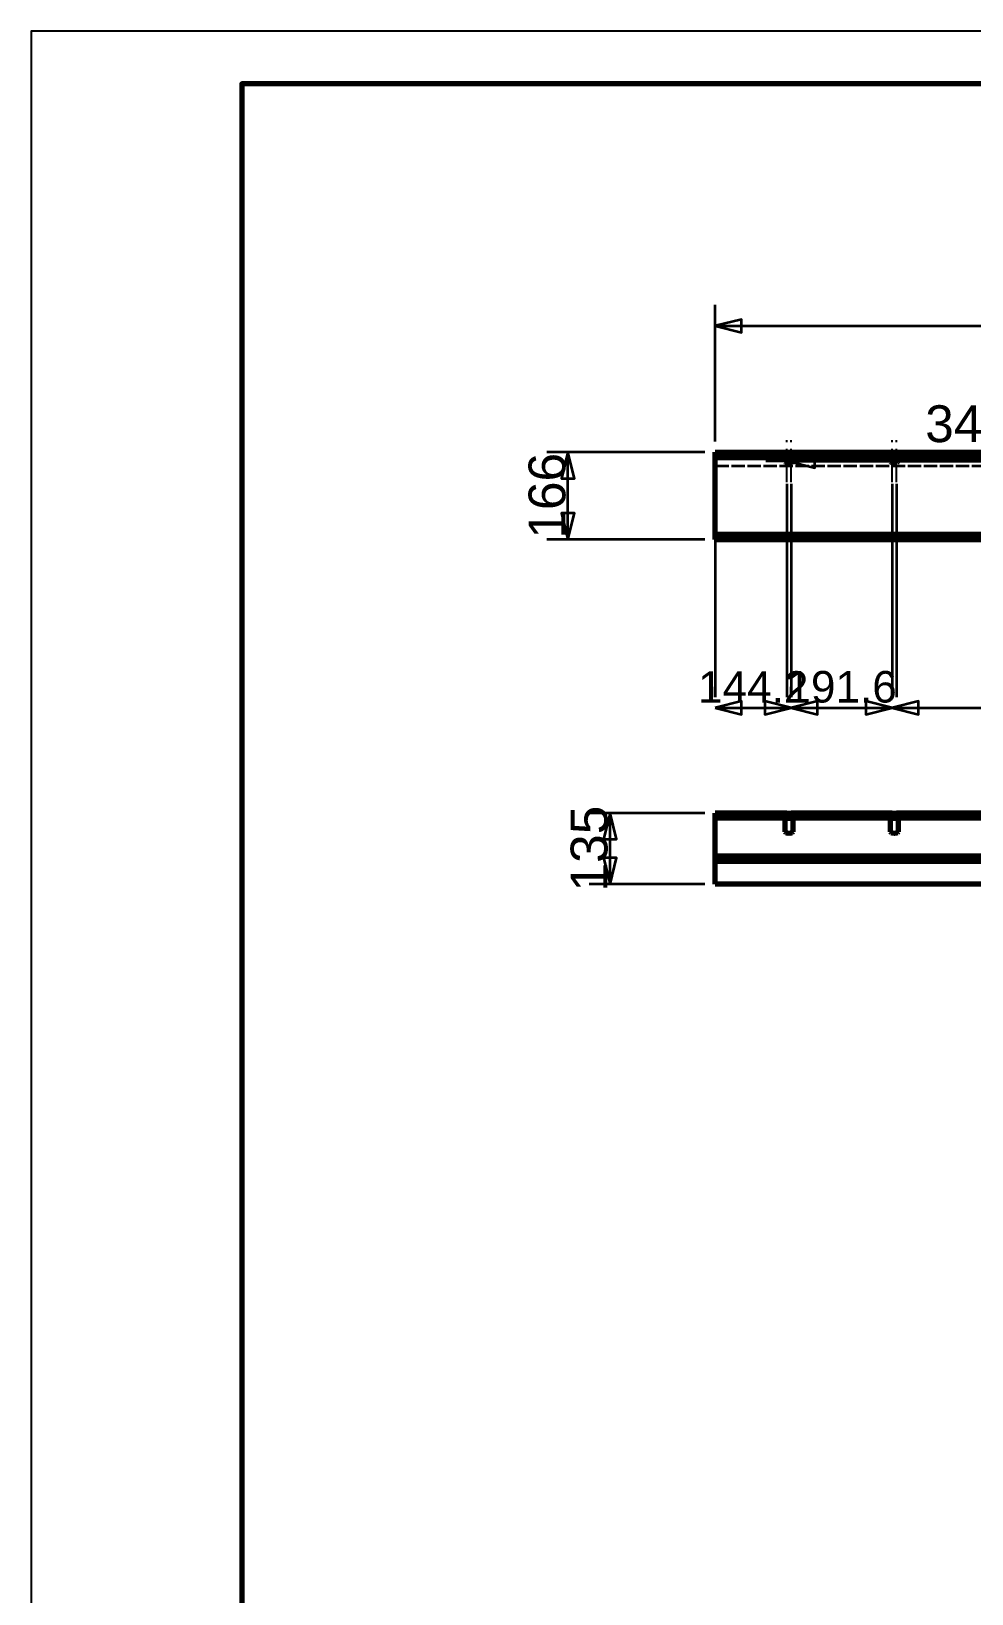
# Model space of a CAD drawing. Header units: millimetres. Extents: x 0 to 420, y 0 to 297.
# Drawn here: x 0 to 89.4, y 148.5 to 297 of the extents above; entities that cross this region are included whole.
import ezdxf
from ezdxf.enums import TextEntityAlignment as Align

# ---------------------------------------------------------------- set-up
doc = ezdxf.new("R2010")
doc.units = ezdxf.units.MM
doc.linetypes.add('CENTER', pattern=[5.08, 3.175, -0.635, 0.635, -0.635])
doc.linetypes.add('DASHED', pattern=[1.524, 1.27, -0.254])
doc.styles.add('GOST', font='Arial')

msp = doc.modelspace()

# ---------------------------------------------------------------- linework, layer by layer
at = {"color": 7, "lineweight": 35}
for p, q in [((65, 258), (65, 271)), ((65, 269), (239, 269)), ((64, 257), (49, 257)), ((51, 248.7), (51, 257)), ((71.94, 256.15), (83.94, 256.15)), ((73.94, 256.15), (254, 256.15)), ((74.36, 256.15), (254, 256.15)), ((83.94, 256.15), (254, 256.15)), ((83.94, 256.15), (88.94, 256.15)), ((84.36, 256.15), (254, 256.15)), ((71.79, 254), (71.79, 233.7)), ((72.21, 254), (72.21, 233.7)), ((81.79, 254), (81.79, 233.7)), ((82.21, 254), (82.21, 233.7)), ((64, 248.7), (49, 248.7)), ((65, 248.7), (65, 233.7)), ((65, 233.7), (65, 234.7)), ((72.21, 233.7), (72.21, 234.7)), ((72.21, 233.7), (72.21, 234.7)), ((81.79, 233.7), (81.79, 234.7)), ((81.79, 233.7), (81.79, 234.7)), ((65, 232.7), (72.21, 232.7)), ((72.21, 232.7), (81.79, 232.7)), ((81.79, 232.7), (231.79, 232.7)), ((64, 222.7), (53, 222.7)), ((55, 215.95), (55, 222.7)), ((64, 215.95), (53, 215.95))]:
    msp.add_line(p, q, dxfattribs=at)
at = {"color": 1, "lineweight": 70}
for p, q in [((65, 256.99), (65, 257)), ((65, 257), (65, 257)), ((65, 257), (71.64, 257)), ((65, 257), (71.64, 257)), ((65, 256.97), (65, 256.99)), ((65, 256.95), (65, 256.97)), ((65, 256.92), (65, 256.95)), ((65, 256.89), (65, 256.92)), ((71.64, 256.99), (71.64, 257)), ((71.64, 257), (71.64, 257)), ((71.64, 257), (71.68, 257)), ((71.64, 256.97), (71.64, 256.99)), ((71.64, 256.95), (71.64, 256.97)), ((71.64, 256.92), (71.64, 256.95)), ((71.64, 256.89), (71.64, 256.92)), ((71.68, 257), (71.73, 257)), ((71.73, 257), (71.78, 257)), ((71.78, 257), (71.83, 257)), ((71.83, 257), (71.89, 257)), ((71.89, 257), (71.94, 257)), ((71.94, 257), (72, 257)), ((72, 257), (72.06, 257)), ((72.06, 257), (72.11, 257)), ((72.11, 257), (72.17, 257)), ((72.17, 257), (72.22, 257)), ((72.22, 257), (72.27, 257)), ((72.27, 257), (72.32, 257)), ((72.32, 257), (72.36, 257)), ((72.36, 257), (72.36, 257)), ((72.36, 257), (72.36, 256.99)), ((72.36, 257), (81.64, 257)), ((72.36, 257), (81.64, 257)), ((72.36, 256.99), (72.36, 256.97)), ((72.36, 256.97), (72.36, 256.95)), ((72.36, 256.95), (72.36, 256.92)), ((72.36, 256.92), (72.36, 256.89)), ((81.64, 256.99), (81.64, 257)), ((81.64, 257), (81.64, 257)), ((81.64, 257), (81.68, 257)), ((81.64, 256.97), (81.64, 256.99)), ((81.64, 256.95), (81.64, 256.97)), ((81.64, 256.92), (81.64, 256.95)), ((81.64, 256.89), (81.64, 256.92)), ((81.68, 257), (81.73, 257)), ((81.73, 257), (81.78, 257)), ((81.78, 257), (81.83, 257)), ((81.83, 257), (81.89, 257)), ((81.89, 257), (81.94, 257)), ((81.94, 257), (82, 257)), ((82, 257), (82.06, 257)), ((82.06, 257), (82.11, 257)), ((82.11, 257), (82.17, 257)), ((82.17, 257), (82.22, 257)), ((82.22, 257), (82.27, 257)), ((82.27, 257), (82.32, 257)), ((82.32, 257), (82.36, 257)), ((82.36, 257), (82.36, 257)), ((82.36, 257), (82.36, 256.99)), ((82.36, 257), (91.64, 257)), ((82.36, 257), (91.64, 257)), ((82.36, 256.99), (82.36, 256.97)), ((82.36, 256.97), (82.36, 256.95)), ((82.36, 256.95), (82.36, 256.92)), ((82.36, 256.92), (82.36, 256.89)), ((65, 256.85), (65, 256.89)), ((65, 256.81), (65, 256.85)), ((65, 256.77), (65, 256.81)), ((65, 256.72), (65, 256.77)), ((65, 256.67), (65, 256.72)), ((65, 256.61), (65, 256.67)), ((65, 256.56), (65, 256.61)), ((65, 256.5), (65, 256.56)), ((65, 249.2), (65, 256.5)), ((65, 256.5), (71.64, 256.5)), ((71.64, 256.85), (71.64, 256.89)), ((71.64, 256.81), (71.64, 256.85)), ((71.64, 256.77), (71.64, 256.81)), ((71.64, 256.72), (71.64, 256.77)), ((71.68, 256.75), (71.64, 256.75)), ((71.64, 256.67), (71.64, 256.72)), ((71.64, 256.61), (71.64, 256.67)), ((71.64, 256.56), (71.64, 256.61)), ((71.64, 256.5), (71.64, 256.56)), ((71.64, 256.15), (71.64, 256.5)), ((72.36, 256.5), (71.64, 256.5)), ((71.64, 256.15), (71.65, 256.09)), ((71.65, 256.09), (71.68, 256.04)), ((71.73, 256.75), (71.68, 256.75)), ((71.68, 256.04), (71.73, 256.01)), ((71.78, 256.75), (71.73, 256.75)), ((71.73, 256.01), (71.79, 256)), ((71.83, 256.75), (71.78, 256.75)), ((72.21, 256), (71.79, 256)), ((71.89, 256.75), (71.83, 256.75)), ((71.94, 256.75), (71.89, 256.75)), ((72, 256.75), (71.94, 256.75)), ((72.06, 256.75), (72, 256.75)), ((72.11, 256.75), (72.06, 256.75)), ((72.17, 256.75), (72.11, 256.75)), ((72.22, 256.75), (72.17, 256.75)), ((72.21, 256), (72.27, 256.01)), ((72.27, 256.75), (72.22, 256.75)), ((72.32, 256.75), (72.27, 256.75)), ((72.27, 256.01), (72.32, 256.04)), ((72.36, 256.75), (72.32, 256.75)), ((72.32, 256.04), (72.35, 256.09)), ((72.35, 256.09), (72.36, 256.15)), ((72.36, 256.89), (72.36, 256.85)), ((72.36, 256.85), (72.36, 256.81)), ((72.36, 256.81), (72.36, 256.77)), ((72.36, 256.77), (72.36, 256.72)), ((72.36, 256.72), (72.36, 256.67)), ((72.36, 256.67), (72.36, 256.61)), ((72.36, 256.61), (72.36, 256.56)), ((72.36, 256.56), (72.36, 256.5)), ((72.36, 256.5), (72.36, 256.15)), ((72.36, 256.5), (81.64, 256.5)), ((81.64, 256.85), (81.64, 256.89)), ((81.64, 256.81), (81.64, 256.85)), ((81.64, 256.77), (81.64, 256.81)), ((81.64, 256.72), (81.64, 256.77)), ((81.68, 256.75), (81.64, 256.75)), ((81.64, 256.67), (81.64, 256.72)), ((81.64, 256.61), (81.64, 256.67)), ((81.64, 256.56), (81.64, 256.61)), ((81.64, 256.5), (81.64, 256.56)), ((81.64, 256.15), (81.64, 256.5)), ((82.36, 256.5), (81.64, 256.5)), ((81.64, 256.15), (81.65, 256.09)), ((81.65, 256.09), (81.68, 256.04)), ((81.73, 256.75), (81.68, 256.75)), ((81.68, 256.04), (81.73, 256.01)), ((81.78, 256.75), (81.73, 256.75)), ((81.73, 256.01), (81.79, 256)), ((81.83, 256.75), (81.78, 256.75)), ((82.21, 256), (81.79, 256)), ((81.89, 256.75), (81.83, 256.75)), ((81.94, 256.75), (81.89, 256.75)), ((82, 256.75), (81.94, 256.75)), ((82.06, 256.75), (82, 256.75)), ((82.11, 256.75), (82.06, 256.75)), ((82.17, 256.75), (82.11, 256.75)), ((82.22, 256.75), (82.17, 256.75)), ((82.21, 256), (82.27, 256.01)), ((82.27, 256.75), (82.22, 256.75)), ((82.32, 256.75), (82.27, 256.75)), ((82.27, 256.01), (82.32, 256.04)), ((82.36, 256.75), (82.32, 256.75)), ((82.32, 256.04), (82.35, 256.09)), ((82.35, 256.09), (82.36, 256.15)), ((82.36, 256.89), (82.36, 256.85)), ((82.36, 256.85), (82.36, 256.81)), ((82.36, 256.81), (82.36, 256.77)), ((82.36, 256.77), (82.36, 256.72)), ((82.36, 256.72), (82.36, 256.67)), ((82.36, 256.67), (82.36, 256.61)), ((82.36, 256.61), (82.36, 256.56)), ((82.36, 256.56), (82.36, 256.5)), ((82.36, 256.5), (82.36, 256.15)), ((82.36, 256.5), (91.64, 256.5)), ((65, 249.14), (65, 249.2)), ((65, 249.2), (239, 249.2)), ((65, 249.09), (65, 249.14)), ((65, 249.03), (65, 249.09)), ((65, 248.98), (65, 249.03)), ((65, 248.93), (65, 248.98)), ((65, 248.89), (65, 248.93)), ((65, 248.85), (65, 248.89)), ((65, 248.81), (65, 248.85)), ((65, 248.78), (65, 248.81)), ((65, 248.75), (65, 248.78)), ((65, 248.73), (65, 248.75)), ((65, 248.71), (65, 248.73)), ((65, 248.7), (65, 248.71)), ((65, 248.7), (239, 248.7)), ((65, 248.7), (65, 248.7)), ((71.64, 222.7), (65, 222.7)), ((65, 222.69), (65, 222.7)), ((65, 222.7), (65, 222.7)), ((65, 222.67), (65, 222.69)), ((65, 222.65), (65, 222.67)), ((65, 222.62), (65, 222.65)), ((65, 222.59), (65, 222.62)), ((65, 222.55), (65, 222.59)), ((65, 222.51), (65, 222.55)), ((65, 222.47), (65, 222.51)), ((65, 222.42), (65, 222.47)), ((65, 222.37), (65, 222.42)), ((65, 222.31), (65, 222.37)), ((65, 222.26), (65, 222.31)), ((65, 222.2), (65, 222.26)), ((65, 218.6), (65, 222.2)), ((71.64, 222.2), (65, 222.2)), ((71.65, 222.7), (71.64, 222.7)), ((71.64, 222.7), (71.64, 222.7)), ((71.64, 222.7), (71.64, 222.7)), ((71.64, 222.69), (71.64, 222.7)), ((71.64, 222.7), (71.64, 222.7)), ((71.64, 222.67), (71.64, 222.69)), ((71.64, 222.65), (71.64, 222.67)), ((71.64, 222.62), (71.64, 222.65)), ((71.64, 222.59), (71.64, 222.62)), ((71.64, 222.55), (71.64, 222.59)), ((71.64, 222.51), (71.64, 222.55)), ((71.64, 222.47), (71.64, 222.51)), ((71.64, 222.42), (71.64, 222.47)), ((71.64, 222.45), (71.64, 222.45)), ((71.64, 222.45), (71.64, 222.45)), ((71.64, 222.45), (71.65, 222.45)), ((71.64, 222.37), (71.64, 222.42)), ((71.64, 222.31), (71.64, 222.37)), ((71.64, 222.26), (71.64, 222.31)), ((71.64, 222.2), (71.64, 222.26)), ((71.64, 220.9), (71.64, 222.2)), ((71.64, 222.2), (72.36, 222.2)), ((71.66, 222.7), (71.65, 222.7)), ((71.65, 222.7), (71.65, 222.7)), ((71.65, 222.45), (71.65, 222.45)), ((71.65, 222.45), (71.66, 222.45)), ((71.67, 222.7), (71.66, 222.7)), ((71.66, 222.45), (71.67, 222.45)), ((71.68, 222.7), (71.67, 222.7)), ((71.67, 222.45), (71.68, 222.45)), ((71.7, 222.7), (71.68, 222.7)), ((71.68, 222.45), (71.7, 222.45)), ((71.71, 222.7), (71.7, 222.7)), ((71.7, 222.45), (71.71, 222.45)), ((71.72, 222.7), (71.71, 222.7)), ((71.71, 222.45), (71.72, 222.45)), ((71.74, 222.7), (71.72, 222.7)), ((71.72, 222.45), (71.74, 222.45)), ((71.76, 222.7), (71.74, 222.7)), ((71.74, 222.45), (71.76, 222.45)), ((71.77, 222.7), (71.76, 222.7)), ((71.76, 222.45), (71.77, 222.45)), ((71.79, 222.7), (71.77, 222.7)), ((71.77, 222.45), (71.79, 222.45)), ((71.79, 222.7), (72.21, 222.7)), ((71.79, 222.45), (71.79, 222.7)), ((72.21, 222.45), (71.79, 222.45)), ((72.23, 222.7), (72.21, 222.7)), ((72.21, 222.7), (72.21, 222.45)), ((72.21, 222.45), (72.23, 222.45)), ((72.24, 222.7), (72.23, 222.7)), ((72.23, 222.45), (72.24, 222.45)), ((72.26, 222.7), (72.24, 222.7)), ((72.24, 222.45), (72.26, 222.45)), ((72.28, 222.7), (72.26, 222.7)), ((72.26, 222.45), (72.28, 222.45)), ((72.29, 222.7), (72.28, 222.7)), ((72.28, 222.45), (72.29, 222.45)), ((72.3, 222.7), (72.29, 222.7)), ((72.29, 222.45), (72.3, 222.45)), ((72.32, 222.7), (72.3, 222.7)), ((72.3, 222.45), (72.32, 222.45)), ((72.33, 222.7), (72.32, 222.7)), ((72.32, 222.45), (72.33, 222.45)), ((72.34, 222.7), (72.33, 222.7)), ((72.33, 222.45), (72.34, 222.45)), ((72.35, 222.7), (72.34, 222.7)), ((72.34, 222.45), (72.35, 222.45)), ((72.36, 222.7), (72.35, 222.7)), ((72.35, 222.7), (72.35, 222.7)), ((72.35, 222.45), (72.35, 222.45)), ((72.35, 222.45), (72.36, 222.45)), ((81.64, 222.7), (72.36, 222.7)), ((72.36, 222.7), (72.36, 222.7)), ((72.36, 222.7), (72.36, 222.7)), ((72.36, 222.7), (72.36, 222.7)), ((72.36, 222.7), (72.36, 222.69)), ((72.36, 222.69), (72.36, 222.67)), ((72.36, 222.67), (72.36, 222.65)), ((72.36, 222.65), (72.36, 222.62)), ((72.36, 222.62), (72.36, 222.59)), ((72.36, 222.59), (72.36, 222.55)), ((72.36, 222.55), (72.36, 222.51)), ((72.36, 222.51), (72.36, 222.47)), ((72.36, 222.47), (72.36, 222.42)), ((72.36, 222.45), (72.36, 222.45)), ((72.36, 222.45), (72.36, 222.45)), ((72.36, 222.42), (72.36, 222.37)), ((72.36, 222.37), (72.36, 222.31)), ((72.36, 222.31), (72.36, 222.26)), ((72.36, 222.26), (72.36, 222.2)), ((72.36, 222.2), (72.36, 220.9)), ((81.64, 222.2), (72.36, 222.2)), ((81.65, 222.7), (81.64, 222.7)), ((81.64, 222.7), (81.64, 222.7)), ((81.64, 222.7), (81.64, 222.7)), ((81.64, 222.69), (81.64, 222.7)), ((81.64, 222.7), (81.64, 222.7)), ((81.64, 222.67), (81.64, 222.69)), ((81.64, 222.65), (81.64, 222.67)), ((81.64, 222.62), (81.64, 222.65)), ((81.64, 222.59), (81.64, 222.62)), ((81.64, 222.55), (81.64, 222.59)), ((81.64, 222.51), (81.64, 222.55)), ((81.64, 222.47), (81.64, 222.51)), ((81.64, 222.42), (81.64, 222.47)), ((81.64, 222.45), (81.64, 222.45)), ((81.64, 222.45), (81.64, 222.45)), ((81.64, 222.45), (81.65, 222.45)), ((81.64, 222.37), (81.64, 222.42)), ((81.64, 222.31), (81.64, 222.37)), ((81.64, 222.26), (81.64, 222.31)), ((81.64, 222.2), (81.64, 222.26)), ((81.64, 220.9), (81.64, 222.2)), ((81.64, 222.2), (82.36, 222.2)), ((81.66, 222.7), (81.65, 222.7)), ((81.65, 222.7), (81.65, 222.7)), ((81.65, 222.45), (81.65, 222.45)), ((81.65, 222.45), (81.66, 222.45)), ((81.67, 222.7), (81.66, 222.7)), ((81.66, 222.45), (81.67, 222.45)), ((81.68, 222.7), (81.67, 222.7)), ((81.67, 222.45), (81.68, 222.45)), ((81.7, 222.7), (81.68, 222.7)), ((81.68, 222.45), (81.7, 222.45)), ((81.71, 222.7), (81.7, 222.7)), ((81.7, 222.45), (81.71, 222.45)), ((81.72, 222.7), (81.71, 222.7)), ((81.71, 222.45), (81.72, 222.45)), ((81.74, 222.7), (81.72, 222.7)), ((81.72, 222.45), (81.74, 222.45)), ((81.76, 222.7), (81.74, 222.7)), ((81.74, 222.45), (81.76, 222.45)), ((81.77, 222.7), (81.76, 222.7)), ((81.76, 222.45), (81.77, 222.45)), ((81.79, 222.7), (81.77, 222.7)), ((81.77, 222.45), (81.79, 222.45)), ((81.79, 222.7), (82.21, 222.7)), ((81.79, 222.45), (81.79, 222.7)), ((82.21, 222.45), (81.79, 222.45)), ((82.23, 222.7), (82.21, 222.7)), ((82.21, 222.7), (82.21, 222.45)), ((82.21, 222.45), (82.23, 222.45)), ((82.24, 222.7), (82.23, 222.7)), ((82.23, 222.45), (82.24, 222.45)), ((82.26, 222.7), (82.24, 222.7)), ((82.24, 222.45), (82.26, 222.45)), ((82.28, 222.7), (82.26, 222.7)), ((82.26, 222.45), (82.28, 222.45)), ((82.29, 222.7), (82.28, 222.7)), ((82.28, 222.45), (82.29, 222.45)), ((82.3, 222.7), (82.29, 222.7)), ((82.29, 222.45), (82.3, 222.45)), ((82.32, 222.7), (82.3, 222.7)), ((82.3, 222.45), (82.32, 222.45)), ((82.33, 222.7), (82.32, 222.7)), ((82.32, 222.45), (82.33, 222.45)), ((82.34, 222.7), (82.33, 222.7)), ((82.33, 222.45), (82.34, 222.45)), ((82.35, 222.7), (82.34, 222.7)), ((82.34, 222.45), (82.35, 222.45)), ((82.36, 222.7), (82.35, 222.7)), ((82.35, 222.7), (82.35, 222.7)), ((82.35, 222.45), (82.35, 222.45)), ((82.35, 222.45), (82.36, 222.45)), ((82.36, 222.7), (82.36, 222.7)), ((82.36, 222.7), (82.36, 222.7)), ((82.36, 222.7), (82.36, 222.7)), ((82.36, 222.7), (82.36, 222.69)), ((91.64, 222.7), (82.36, 222.7)), ((82.36, 222.69), (82.36, 222.67)), ((82.36, 222.67), (82.36, 222.65)), ((82.36, 222.65), (82.36, 222.62)), ((82.36, 222.62), (82.36, 222.59)), ((82.36, 222.59), (82.36, 222.55)), ((82.36, 222.55), (82.36, 222.51)), ((82.36, 222.51), (82.36, 222.47)), ((82.36, 222.47), (82.36, 222.42)), ((82.36, 222.45), (82.36, 222.45)), ((82.36, 222.45), (82.36, 222.45)), ((82.36, 222.42), (82.36, 222.37)), ((82.36, 222.37), (82.36, 222.31)), ((82.36, 222.31), (82.36, 222.26)), ((82.36, 222.26), (82.36, 222.2)), ((82.36, 222.2), (82.36, 220.9)), ((91.64, 222.2), (82.36, 222.2)), ((71.73, 220.83), (71.64, 220.9)), ((71.83, 220.78), (71.73, 220.83)), ((71.94, 220.75), (71.83, 220.78)), ((72.06, 220.75), (71.94, 220.75)), ((72.17, 220.78), (72.06, 220.75)), ((72.27, 220.83), (72.17, 220.78)), ((72.36, 220.9), (72.27, 220.83)), ((81.73, 220.83), (81.64, 220.9)), ((81.83, 220.78), (81.73, 220.83)), ((81.94, 220.75), (81.83, 220.78)), ((82.06, 220.75), (81.94, 220.75)), ((82.17, 220.78), (82.06, 220.75)), ((82.27, 220.83), (82.17, 220.78)), ((82.36, 220.9), (82.27, 220.83)), ((65, 218.54), (65, 218.6)), ((239, 218.6), (65, 218.6)), ((65, 218.49), (65, 218.54)), ((65, 218.43), (65, 218.49)), ((65, 218.38), (65, 218.43)), ((65, 218.33), (65, 218.38)), ((65, 218.29), (65, 218.33)), ((65, 218.25), (65, 218.29)), ((65, 218.21), (65, 218.25)), ((65, 218.18), (65, 218.21)), ((65, 218.15), (65, 218.18)), ((65, 218.13), (65, 218.15)), ((65, 218.11), (65, 218.13)), ((65, 218.1), (65, 218.11)), ((239, 218.1), (65, 218.1)), ((65, 218.1), (65, 218.1)), ((65, 215.95), (65, 218.1)), ((239, 215.95), (65, 215.95))]:
    msp.add_line(p, q, dxfattribs=at)
at = {"color": 5, "linetype": 'DASHED', "lineweight": 35}
for p, q in [((65, 256.75), (65, 257)), ((65, 256.75), (65, 257)), ((65, 257), (65, 257)), ((65, 257), (65, 256.99)), ((65, 256.99), (65, 256.97)), ((65, 256.97), (65, 256.95)), ((65, 256.95), (65, 256.92)), ((65, 256.92), (65, 256.89)), ((71.64, 257), (71.64, 256.75)), ((71.64, 257), (72.36, 257)), ((72.36, 257), (72.36, 256.75)), ((81.64, 257), (81.64, 256.75)), ((81.64, 257), (82.36, 257)), ((82.36, 257), (82.36, 256.75)), ((65, 256.89), (65, 256.85)), ((65, 256.85), (65, 256.81)), ((65, 256.81), (65, 256.77)), ((65, 256.77), (65, 256.72)), ((65, 256.74), (65, 256.75)), ((65, 256.75), (65, 256.75)), ((71.64, 256.75), (65, 256.75)), ((239, 256.75), (65, 256.75)), ((65, 256.75), (65, 256.75)), ((65, 256.75), (65, 256.74)), ((65, 256.73), (65, 256.74)), ((65, 256.74), (65, 256.74)), ((65, 256.74), (65, 256.74)), ((65, 256.74), (65, 256.73)), ((65, 256.71), (65, 256.73)), ((65, 256.73), (65, 256.71)), ((65, 256.72), (65, 256.67)), ((65, 256.7), (65, 256.71)), ((65, 256.71), (65, 256.7)), ((65, 256.68), (65, 256.7)), ((65, 256.7), (65, 256.68)), ((65, 256.66), (65, 256.68)), ((65, 256.68), (65, 256.66)), ((65, 256.67), (65, 256.61)), ((65, 256.63), (65, 256.66)), ((65, 256.66), (65, 256.63)), ((65, 256.61), (65, 256.63)), ((65, 256.63), (65, 256.61)), ((65, 256.58), (65, 256.61)), ((65, 256.61), (65, 256.58)), ((65, 256.61), (65, 256.56)), ((65, 256.56), (65, 256.58)), ((65, 256.58), (65, 256.56)), ((65, 256.53), (65, 256.56)), ((65, 256.56), (65, 256.53)), ((65, 256.56), (65, 256.5)), ((65, 256.5), (65, 256.53)), ((65, 256.53), (65, 256.5)), ((65, 249.2), (65, 256.5)), ((65, 256.5), (65, 255.7)), ((65, 256.5), (65, 255.7)), ((65, 255.7), (239, 255.7)), ((65, 255.7), (239, 255.7)), ((71.64, 256.75), (71.64, 256.75)), ((71.64, 256.75), (71.64, 256.74)), ((71.64, 256.74), (71.64, 256.74)), ((71.64, 256.74), (71.64, 256.73)), ((71.64, 256.73), (71.64, 256.71)), ((71.64, 256.71), (71.64, 256.7)), ((71.64, 256.7), (71.64, 256.68)), ((71.64, 256.68), (71.64, 256.66)), ((71.64, 256.66), (71.64, 256.63)), ((71.64, 256.63), (71.64, 256.61)), ((71.64, 256.61), (71.64, 256.58)), ((71.64, 256.58), (71.64, 256.56)), ((71.64, 256.56), (71.64, 256.53)), ((71.64, 256.53), (71.64, 256.5)), ((71.64, 256.5), (71.64, 256.15)), ((71.65, 256.09), (71.64, 256.15)), ((71.68, 256.04), (71.65, 256.09)), ((71.73, 256.01), (71.68, 256.04)), ((71.79, 256), (71.73, 256.01)), ((71.79, 256), (72.21, 256)), ((72.27, 256.01), (72.21, 256)), ((72.32, 256.04), (72.27, 256.01)), ((72.35, 256.09), (72.32, 256.04)), ((72.36, 256.15), (72.35, 256.09)), ((72.36, 256.74), (72.36, 256.75)), ((72.36, 256.75), (72.36, 256.75)), ((81.64, 256.75), (72.36, 256.75)), ((72.36, 256.73), (72.36, 256.74)), ((72.36, 256.74), (72.36, 256.74)), ((72.36, 256.71), (72.36, 256.73)), ((72.36, 256.7), (72.36, 256.71)), ((72.36, 256.68), (72.36, 256.7)), ((72.36, 256.66), (72.36, 256.68)), ((72.36, 256.63), (72.36, 256.66)), ((72.36, 256.61), (72.36, 256.63)), ((72.36, 256.58), (72.36, 256.61)), ((72.36, 256.56), (72.36, 256.58)), ((72.36, 256.53), (72.36, 256.56)), ((72.36, 256.5), (72.36, 256.53)), ((72.36, 256.15), (72.36, 256.5)), ((81.64, 256.75), (81.64, 256.75)), ((81.64, 256.75), (81.64, 256.74)), ((81.64, 256.74), (81.64, 256.74)), ((81.64, 256.74), (81.64, 256.73)), ((81.64, 256.73), (81.64, 256.71)), ((81.64, 256.71), (81.64, 256.7)), ((81.64, 256.7), (81.64, 256.68)), ((81.64, 256.68), (81.64, 256.66)), ((81.64, 256.66), (81.64, 256.63)), ((81.64, 256.63), (81.64, 256.61)), ((81.64, 256.61), (81.64, 256.58)), ((81.64, 256.58), (81.64, 256.56)), ((81.64, 256.56), (81.64, 256.53)), ((81.64, 256.53), (81.64, 256.5)), ((81.64, 256.5), (81.64, 256.15)), ((81.65, 256.09), (81.64, 256.15)), ((81.68, 256.04), (81.65, 256.09)), ((81.73, 256.01), (81.68, 256.04)), ((81.79, 256), (81.73, 256.01)), ((81.79, 256), (82.21, 256)), ((82.27, 256.01), (82.21, 256)), ((82.32, 256.04), (82.27, 256.01)), ((82.35, 256.09), (82.32, 256.04)), ((82.36, 256.15), (82.35, 256.09)), ((82.36, 256.74), (82.36, 256.75)), ((82.36, 256.75), (82.36, 256.75)), ((91.64, 256.75), (82.36, 256.75)), ((82.36, 256.73), (82.36, 256.74)), ((82.36, 256.74), (82.36, 256.74)), ((82.36, 256.71), (82.36, 256.73)), ((82.36, 256.7), (82.36, 256.71)), ((82.36, 256.68), (82.36, 256.7)), ((82.36, 256.66), (82.36, 256.68)), ((82.36, 256.63), (82.36, 256.66)), ((82.36, 256.61), (82.36, 256.63)), ((82.36, 256.58), (82.36, 256.61)), ((82.36, 256.56), (82.36, 256.58)), ((82.36, 256.53), (82.36, 256.56)), ((82.36, 256.5), (82.36, 256.53)), ((82.36, 256.15), (82.36, 256.5)), ((65, 249.17), (65, 249.2)), ((65, 249.14), (65, 249.17)), ((65, 249.12), (65, 249.14)), ((65, 249.09), (65, 249.12)), ((65, 249.07), (65, 249.09)), ((65, 249.04), (65, 249.07)), ((65, 249.02), (65, 249.04)), ((65, 249), (65, 249.02)), ((65, 248.99), (65, 249)), ((65, 248.97), (65, 248.99)), ((65, 248.96), (65, 248.97)), ((65, 248.95), (65, 248.96)), ((65, 248.96), (65, 248.96)), ((239, 248.95), (65, 248.95)), ((65, 248.95), (65, 248.95)), ((65, 248.95), (65, 248.7)), ((65, 248.95), (65, 248.7)), ((65, 248.95), (239, 248.95)), ((239, 248.7), (65, 248.7)), ((239, 222.7), (65, 222.7)), ((65, 222.7), (65, 222.45)), ((65, 222.7), (65, 222.45)), ((65, 222.7), (65, 222.7)), ((65, 222.7), (65, 222.69)), ((65, 222.69), (65, 222.67)), ((65, 222.67), (65, 222.65)), ((65, 222.65), (65, 222.62)), ((65, 222.62), (65, 222.59)), ((65, 222.59), (65, 222.55)), ((65, 222.55), (65, 222.51)), ((65, 222.51), (65, 222.47)), ((65, 222.47), (65, 222.42)), ((65, 222.45), (239, 222.45)), ((65, 222.45), (71.64, 222.45)), ((65, 222.45), (65, 222.45)), ((65, 222.45), (65, 222.44)), ((65, 222.44), (65, 222.45)), ((65, 222.45), (65, 222.45)), ((65, 222.44), (65, 222.44)), ((65, 222.44), (65, 222.43)), ((65, 222.43), (65, 222.44)), ((65, 222.44), (65, 222.44)), ((65, 222.43), (65, 222.41)), ((65, 222.41), (65, 222.43)), ((65, 222.42), (65, 222.37)), ((65, 222.41), (65, 222.4)), ((65, 222.4), (65, 222.41)), ((65, 222.4), (65, 222.38)), ((65, 222.38), (65, 222.4)), ((65, 222.38), (65, 222.36)), ((65, 222.36), (65, 222.38)), ((65, 222.37), (65, 222.31)), ((65, 222.36), (65, 222.33)), ((65, 222.33), (65, 222.36)), ((65, 222.33), (65, 222.31)), ((65, 222.31), (65, 222.33)), ((65, 222.31), (65, 222.28)), ((65, 222.28), (65, 222.31)), ((65, 222.31), (65, 222.26)), ((65, 222.28), (65, 222.26)), ((65, 222.26), (65, 222.28)), ((65, 222.26), (65, 222.23)), ((65, 222.23), (65, 222.26)), ((65, 222.26), (65, 222.2)), ((65, 222.23), (65, 222.2)), ((65, 222.2), (65, 222.23)), ((65, 222.2), (65, 218.6)), ((65, 222.2), (65, 215.95)), ((65, 218.1), (65, 222.2)), ((71.64, 222.7), (71.64, 222.45)), ((71.64, 222.45), (71.64, 222.45)), ((71.64, 222.45), (71.64, 222.44)), ((71.64, 222.44), (71.64, 222.44)), ((71.64, 222.44), (71.64, 222.43)), ((71.64, 222.43), (71.64, 222.41)), ((71.64, 222.41), (71.64, 222.4)), ((71.64, 222.4), (71.64, 222.38)), ((71.64, 222.38), (71.64, 222.36)), ((71.64, 222.36), (71.64, 222.33)), ((71.64, 222.33), (71.64, 222.31)), ((71.64, 222.31), (71.64, 222.28)), ((71.64, 222.28), (71.64, 222.26)), ((71.64, 222.26), (71.64, 222.23)), ((71.64, 222.23), (71.64, 222.2)), ((71.64, 222.2), (71.64, 220.9)), ((72.36, 222.45), (72.36, 222.7)), ((72.36, 222.45), (81.64, 222.45)), ((72.36, 222.44), (72.36, 222.45)), ((72.36, 222.45), (72.36, 222.45)), ((72.36, 222.43), (72.36, 222.44)), ((72.36, 222.44), (72.36, 222.44)), ((72.36, 222.41), (72.36, 222.43)), ((72.36, 222.4), (72.36, 222.41)), ((72.36, 222.38), (72.36, 222.4)), ((72.36, 222.36), (72.36, 222.38)), ((72.36, 222.33), (72.36, 222.36)), ((72.36, 222.31), (72.36, 222.33)), ((72.36, 222.28), (72.36, 222.31)), ((72.36, 222.26), (72.36, 222.28)), ((72.36, 222.23), (72.36, 222.26)), ((72.36, 222.2), (72.36, 222.23)), ((72.36, 220.9), (72.36, 222.2)), ((81.64, 222.7), (81.64, 222.45)), ((81.64, 222.45), (81.64, 222.45)), ((81.64, 222.45), (81.64, 222.44)), ((81.64, 222.44), (81.64, 222.44)), ((81.64, 222.44), (81.64, 222.43)), ((81.64, 222.43), (81.64, 222.41)), ((81.64, 222.41), (81.64, 222.4)), ((81.64, 222.4), (81.64, 222.38)), ((81.64, 222.38), (81.64, 222.36)), ((81.64, 222.36), (81.64, 222.33)), ((81.64, 222.33), (81.64, 222.31)), ((81.64, 222.31), (81.64, 222.28)), ((81.64, 222.28), (81.64, 222.26)), ((81.64, 222.26), (81.64, 222.23)), ((81.64, 222.23), (81.64, 222.2)), ((81.64, 222.2), (81.64, 220.9)), ((82.36, 222.45), (82.36, 222.7)), ((82.36, 222.44), (82.36, 222.45)), ((82.36, 222.45), (82.36, 222.45)), ((82.36, 222.45), (91.64, 222.45)), ((82.36, 222.43), (82.36, 222.44)), ((82.36, 222.44), (82.36, 222.44)), ((82.36, 222.41), (82.36, 222.43)), ((82.36, 222.4), (82.36, 222.41)), ((82.36, 222.38), (82.36, 222.4)), ((82.36, 222.36), (82.36, 222.38)), ((82.36, 222.33), (82.36, 222.36)), ((82.36, 222.31), (82.36, 222.33)), ((82.36, 222.28), (82.36, 222.31)), ((82.36, 222.26), (82.36, 222.28)), ((82.36, 222.23), (82.36, 222.26)), ((82.36, 222.2), (82.36, 222.23)), ((82.36, 220.9), (82.36, 222.2)), ((71.64, 220.9), (71.73, 220.83)), ((71.73, 220.83), (71.83, 220.78)), ((71.83, 220.78), (71.94, 220.75)), ((71.94, 220.75), (72.06, 220.75)), ((72.06, 220.75), (72.17, 220.78)), ((72.17, 220.78), (72.27, 220.83)), ((72.27, 220.83), (72.36, 220.9)), ((81.64, 220.9), (81.73, 220.83)), ((81.73, 220.83), (81.83, 220.78)), ((81.83, 220.78), (81.94, 220.75)), ((81.94, 220.75), (82.06, 220.75)), ((82.06, 220.75), (82.17, 220.78)), ((82.17, 220.78), (82.27, 220.83)), ((82.27, 220.83), (82.36, 220.9)), ((65, 218.6), (65, 218.57)), ((65, 218.57), (65, 218.54)), ((65, 218.54), (65, 218.52)), ((65, 218.52), (65, 218.49)), ((65, 218.49), (65, 218.47)), ((65, 218.47), (65, 218.44)), ((65, 218.44), (65, 218.42)), ((65, 218.42), (65, 218.4)), ((65, 218.4), (65, 218.39)), ((65, 218.39), (65, 218.37)), ((65, 218.37), (65, 218.36)), ((65, 218.36), (65, 218.36)), ((65, 218.36), (65, 218.35)), ((65, 218.35), (65, 218.35)), ((65, 218.35), (239, 218.35)), ((65, 218.1), (65, 218.35)), ((65, 218.35), (65, 218.1)), ((239, 218.35), (65, 218.35)), ((239, 218.1), (65, 218.1)), ((65, 215.95), (239, 215.95))]:
    msp.add_line(p, q, dxfattribs=at)
at = {"color": 4, "linetype": 'CENTER', "lineweight": 25}
for p, q in [((71.79, 254.15), (71.79, 258.15)), ((72.21, 254.15), (72.21, 258.15)), ((81.79, 254.15), (81.79, 258.15)), ((82.21, 254.15), (82.21, 258.15)), ((69.79, 256.15), (73.79, 256.15)), ((70.21, 256.15), (74.21, 256.15)), ((79.79, 256.15), (83.79, 256.15)), ((80.21, 256.15), (84.21, 256.15))]:
    msp.add_line(p, q, dxfattribs=at)
at = {"color": 7, "lineweight": 25}
msp.add_lwpolyline([(0, 0), (420, 0), (420, 297), (0, 297)], close=True, dxfattribs=at)
at = {"color": 7, "lineweight": 70}
msp.add_lwpolyline([(20, 5), (415, 5), (415, 292), (20, 292)], close=True, dxfattribs=at)
at = {"color": 7, "lineweight": 35}
for points in [[(65, 269), (67.5, 268.38), (67.5, 269.62)], [(51, 257), (50.38, 254.5), (51.62, 254.5)], [(71.94, 256.15), (74.44, 255.52), (74.44, 256.77)], [(51, 248.7), (51.62, 251.2), (50.38, 251.2)], [(65, 232.7), (67.5, 232.07), (67.5, 233.32)], [(72.21, 232.7), (69.71, 233.32), (69.71, 232.07)], [(72.21, 232.7), (74.71, 232.07), (74.71, 233.32)], [(81.79, 232.7), (79.29, 233.32), (79.29, 232.07)], [(81.79, 232.7), (84.29, 232.07), (84.29, 233.32)], [(55, 222.7), (54.38, 220.2), (55.62, 220.2)], [(55, 215.95), (55.62, 218.45), (54.38, 218.45)]]:
    msp.add_lwpolyline(points, close=True, dxfattribs=at)

# ---------------------------------------------------------------- texts
at = {"color": 7, "style": 'GOST'}
msp.add_text('34×Ø6', height=3.5, dxfattribs=at).set_placement((84.94, 257.95))
for s, p in [('166', (49, 252.85)), ('135', (53, 219.32))]:
    msp.add_text(s, height=3.5, rotation=90, dxfattribs=at).set_placement(p, align=Align.MIDDLE)
for s, p in [('144.2', (68.6, 234.7)), ('191.6', (77, 234.7))]:
    msp.add_text(s, height=3, dxfattribs=at).set_placement(p, align=Align.MIDDLE)

doc.saveas('drawing.dxf')
